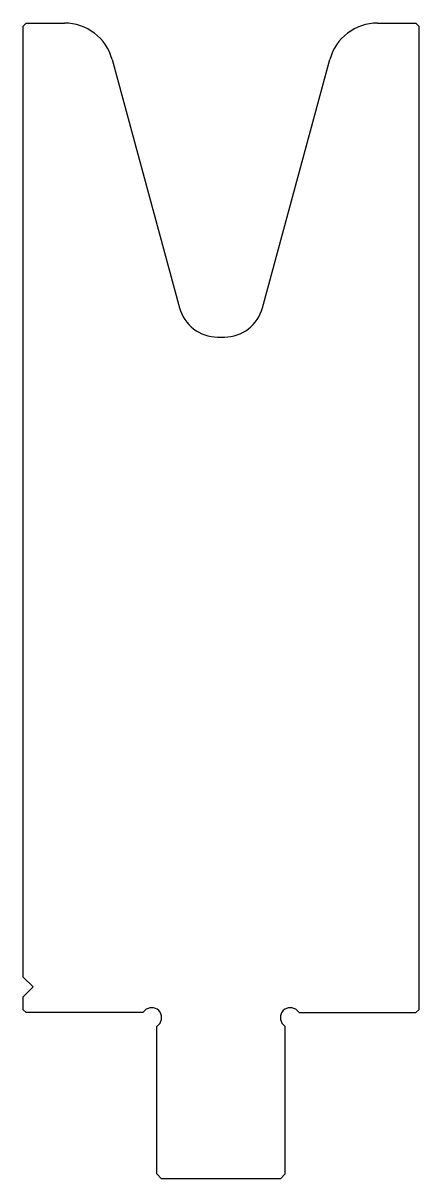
# Model space of a CAD drawing. Header units: metres. Extents: x -20 to 20, y -15 to 102.
import ezdxf

# ---------------------------------------------------------------- set-up
doc = ezdxf.new("R2010")
doc.units = ezdxf.units.M

msp = doc.modelspace()

# ---------------------------------------------------------------- linework, layer by layer
for p, q in [((-19.7, 101.8), (-20, 101.5)), ((-19.7, 101.8), (-15.825209, 101.8)), ((15.825209, 101.8), (19.7, 101.8)), ((20, 101.5), (19.7, 101.8)), ((-20, 5.4), (-20, 101.5)), ((20, 101.5), (20, 2.1)), ((-10.999327, 98.107998), (-4.202667, 73.031601)), ((4.202667, 73.031601), (10.999327, 98.107998)), ((-0.341961, 70.078), (0.341961, 70.078)), ((-20, 5.4), (-19, 4.4)), ((-19, 4.4), (-20, 3.4)), ((-20, 2.1), (-20, 3.4)), ((-20, 2.1), (-19.7, 1.8)), ((-7.914214, 1.8), (-19.7, 1.8)), ((-7.707107, 2.007107), (-7.914214, 1.8)), ((7.707107, 2.007107), (7.914214, 1.8)), ((7.914214, 1.8), (19.7, 1.8)), ((19.7, 1.8), (20, 2.1)), ((-6.5, 0.385786), (-6.292893, 0.592893)), ((-6.5, -14.5), (-6.5, 0.385786)), ((6.5, 0.385786), (6.292893, 0.592893)), ((6.5, -14.5), (6.5, 0.385786)), ((-6.5, -14.5), (-6, -15)), ((6, -15), (-6, -15)), ((6, -15), (6.5, -14.5))]:
    msp.add_line(p, q)
for centre, radius, start, end in [((-15.825209, 96.8), 5, 15.165, 90), ((15.825209, 96.8), 5, 90, 164.835), ((-0.341961, 74.078), 4, 195.165, 270), ((0.341961, 74.078), 4, 270, 344.835), ((-7, 1.3), 1, 315, 135), ((7, 1.3), 1, 45, 225)]:
    msp.add_arc(centre, radius, start, end)

doc.saveas('drawing.dxf')
